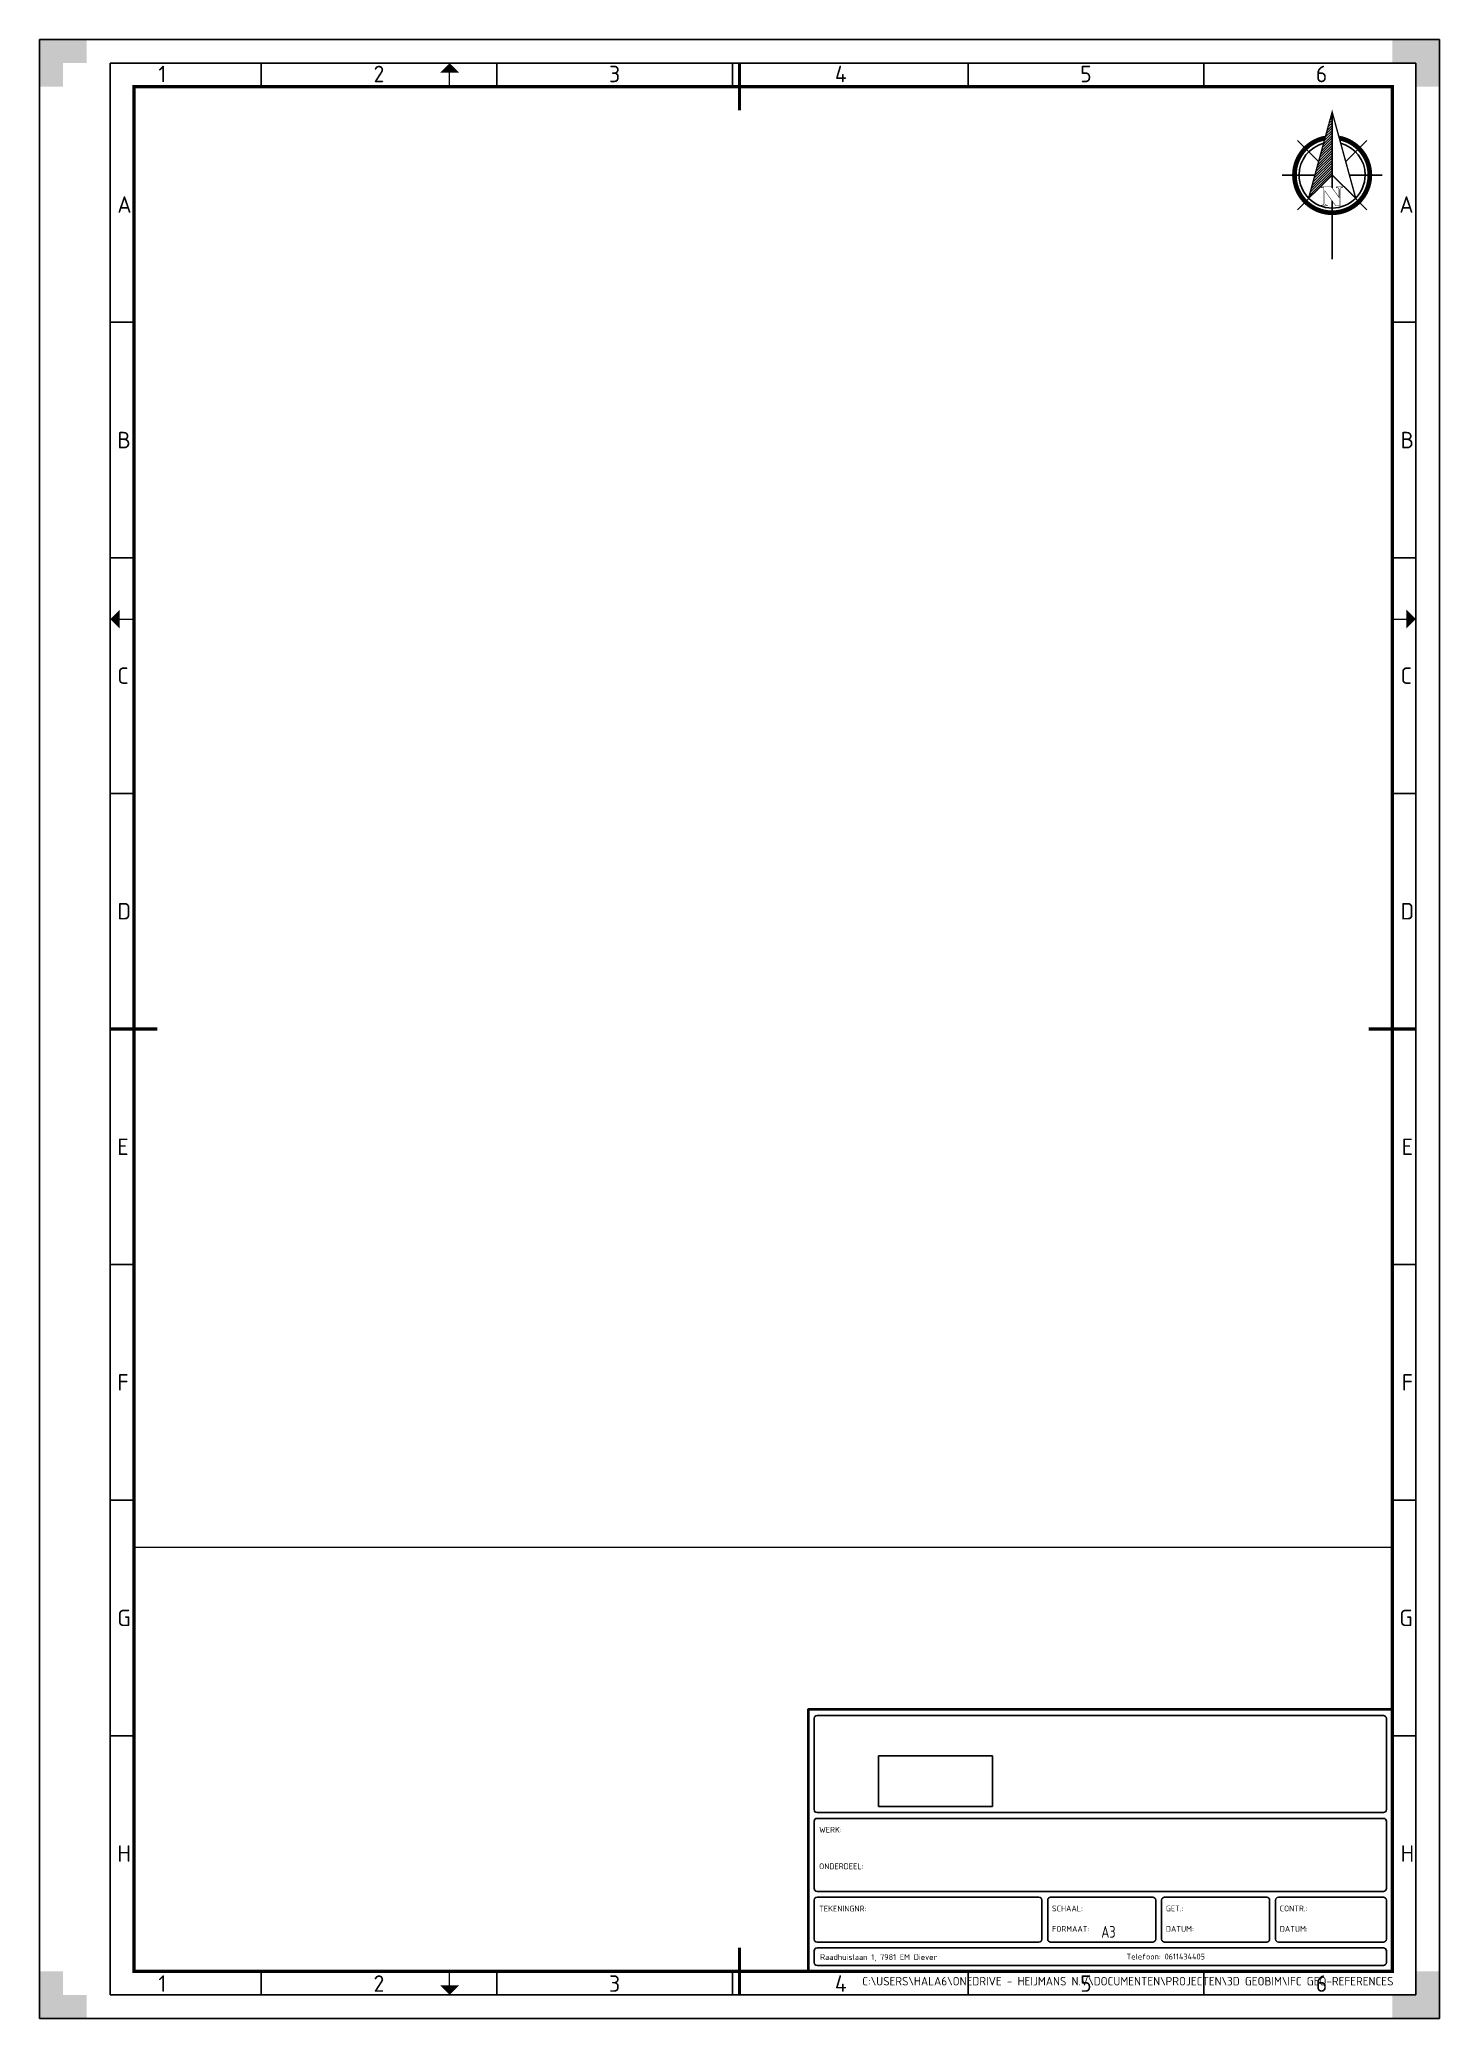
# Paper-space layout 'A3P' of a CAD drawing. Header units: metres, sheet in millimetres. Extents: x -7 to 290, y -5 to 415.
import ezdxf
from ezdxf.enums import TextEntityAlignment as Align

# ---------------------------------------------------------------- set-up
doc = ezdxf.new("R2010")
doc.units = ezdxf.units.M
doc.layers.get('0').update_dxf_attribs({"lineweight": 18})
for name, color, linetype in [('kader', 250, 'Continuous'), ('X-XX-AL-Tekenhoofd-lijnen', 7, 'Continuous'), ('X-XX-AL-Tekenhoofd-tekst', 7, 'Continuous'), ('X-XX-AL-Tekenhoofd-vlak', 7, 'Continuous')]:
    doc.layers.add(name, color=color, linetype=linetype)
for name, color, linetype, lineweight in [('X-XX-AL-TEKENBLAD-S', 7, 'Continuous', 25), ('X-XX-AL-TEKENBLAD_KADER-G', 7, 'Continuous', 25), ('X-XX-AL-TEKENBLAD_KADER_AFSNIJMARKERING-G', 7, 'Continuous', 25), ('X-XX-AL-TEKENBLAD_KADER_CENTERMARKERING-G', 7, 'Continuous', 25), ('X-XX-AL-TEKENBLAD_KADER_ROOSTERVERDELING-G', 7, 'Continuous', 25), ('X-XX-AL-TEKENBLAD_KADER_ROOSTERVERDELING-T35', 7, 'Continuous', 35), ('X-XX-AL-TEKENBLAD_KADER_VOUWMERK-G', 7, 'Continuous', 18), ('X-XX-AL-TEKENBLAD_TITELBLOK-T', 7, 'Continuous', 25)]:
    doc.layers.add(name, color=color, linetype=linetype, lineweight=lineweight)
doc.layers.add('X-XX-AL-vports', color=7, linetype='Continuous', true_color=0x222222, plot=False)
doc.styles.add('arial', font='NLCS-ISO.ttf')
doc.styles.add('isocp', font='NLCS-ISO.ttf', dxfattribs={"width": 0.8})
doc.styles.add('NLCS-ISO', font='NLCS-ISO.ttf')
doc.styles.add('Verdana', font='NLCS-ISO.ttf')
picture_1 = doc.add_image_def('image1.png', size_in_pixel=(400, 178))

# ---------------------------------------------------------------- blocks, each defined once
blk = doc.blocks.new('*X2')
at = {"color": 0}
for p, q in [((146.55, -412.41), (147.62, -411.35)), ((146.75, -411.68), (147.62, -410.82)), ((146.95, -410.95), (147.62, -410.29)), ((147.15, -410.22), (147.62, -409.76)), ((147.35, -409.49), (147.62, -409.23)), ((147.55, -408.76), (147.62, -408.7)), ((144.96, -418.25), (147.62, -415.59)), ((145.16, -417.52), (147.62, -415.06)), ((145.36, -416.79), (147.62, -414.53)), ((145.56, -416.06), (147.62, -414)), ((145.76, -415.33), (147.62, -413.47)), ((145.96, -414.6), (147.62, -412.94)), ((146.16, -413.87), (147.62, -412.41)), ((146.36, -413.14), (147.62, -411.88)), ((143.36, -424.09), (147.62, -419.83)), ((143.56, -423.36), (147.62, -419.3)), ((143.76, -422.63), (147.62, -418.77)), ((143.96, -421.9), (147.62, -418.24)), ((144.16, -421.17), (147.62, -417.71)), ((144.36, -420.44), (147.62, -417.18)), ((144.56, -419.71), (147.62, -416.65)), ((144.76, -418.98), (147.62, -416.12)), ((142.76, -426.28), (147.62, -421.42)), ((142.96, -425.55), (147.62, -420.89)), ((143.16, -424.82), (147.62, -420.36))]:
    blk.add_line(p, q, dxfattribs=at)
blk = doc.blocks.new('Npijl12')
for p, q in [((0, 31.2), (0, 15.11)), ((-2.87, 20.7), (-7.37, 25.19)), ((2.87, 20.7), (7.37, 25.19)), ((-3.66, 17.83), (-10.62, 17.83)), ((3.66, 17.83), (10.62, 17.83)), ((-2.87, 14.95), (-7.37, 10.46)), ((2.87, 14.95), (7.37, 10.46)), ((0, 12.33), (0, 0))]:
    blk.add_line(p, q)
for points, const_width in [([(-5.01, 12.87), (0, 31.2), (5, 12.93), (0, 17.83), (-5.01, 12.87)], 0.3), ([(-1.55, 11.89), (-1.55, 11.83), (-1.54, 11.76), (-1.53, 11.7), (-1.52, 11.65), (-1.51, 11.61), (-1.49, 11.57), (-1.47, 11.54), (-1.45, 11.52), (-1.42, 11.51), (-1.39, 11.5), (-1.34, 11.48), (-1.29, 11.47), (-1.23, 11.46), (-1.16, 11.45), (-1.08, 11.44), (-1, 11.44), (-1, 11.29), (-2.34, 11.29), (-2.34, 11.44), (-2.3, 11.44), (-2.23, 11.44), (-2.16, 11.45), (-2.09, 11.46), (-2.04, 11.47), (-1.99, 11.48), (-1.95, 11.5), (-1.91, 11.51), (-1.88, 11.52), (-1.86, 11.54), (-1.83, 11.57), (-1.81, 11.61), (-1.8, 11.65), (-1.78, 11.7), (-1.77, 11.75), (-1.76, 11.82), (-1.76, 11.88), (-1.76, 15.16), (-2.34, 15.16), (-2.34, 15.32), (-0.16, 15.32), (1.44, 13.12), (1.44, 14.69), (1.44, 14.76), (1.43, 14.82), (1.42, 14.88), (1.41, 14.93), (1.4, 14.98), (1.38, 15.02), (1.36, 15.04), (1.34, 15.06), (1.31, 15.09), (1.27, 15.11), (1.22, 15.12), (1.17, 15.14), (1.11, 15.15), (1.04, 15.16), (0.97, 15.16), (0.89, 15.16), (0.87, 15.16), (0.87, 15.32), (2.21, 15.32), (2.21, 15.16), (2.17, 15.16), (2.09, 15.16), (2.03, 15.16), (1.97, 15.15), (1.91, 15.14), (1.86, 15.13), (1.82, 15.11), (1.78, 15.1), (1.76, 15.08), (1.74, 15.05), (1.72, 15.02), (1.7, 14.98), (1.68, 14.94), (1.67, 14.89), (1.66, 14.82), (1.66, 14.76), (1.66, 14.69), (1.66, 11.29), (0.75, 11.29), (-1.55, 14.49), (-1.55, 11.89), (-1.55, 11.89)], 0.1)]:
    blk.add_lwpolyline(points, dxfattribs=dict(const_width=const_width))
at = {"const_width": 1}
for points in [[(-8, 17.83, 1), (8, 17.83, 0.359415), (1.52, 25.68, 1)], [(-1.52, 25.68, 0.359415), (-8, 17.83, 1)]]:
    blk.add_lwpolyline(points, format="xyb", dxfattribs=at)
for start, end in [(105.027, 180), (0, 74.973), (180, 0)]:
    blk.add_arc((0, 17.83), 7, start, end)
blk.add_blockref('*X2', (-147.62, 439.72))
blk = doc.blocks.new('SAL-TEKENBLAD_A3_420X297-SO')
at = {"layer": 'X-XX-AL-TEKENBLAD_KADER_AFSNIJMARKERING-G'}
for points in [[(10, 420), (0, 420), (0, 410), (5, 410), (5, 415), (10, 415)], [(297, 410), (297, 420), (287, 420), (287, 415), (292, 415), (292, 410)], [(0, 10), (0, 0), (10, 0), (10, 5), (5, 5), (5, 10)], [(287, 0), (297, 0), (297, 10), (292, 10), (292, 5), (287, 5)]]:
    blk.add_hatch(color=256, dxfattribs=at).paths.add_polyline_path(points)
at = {"layer": 'X-XX-AL-TEKENBLAD_KADER_VOUWMERK-G'}
for points in [[(89, 413), (87, 415), (85, 413)], [(17, 299), (15, 297), (17, 295)], [(290, 295), (292, 297), (290, 299)], [(85, 7), (87, 5), (89, 7)]]:
    blk.add_hatch(color=256, dxfattribs=at).paths.add_polyline_path(points)
at = {"flags": 128}
blk.add_lwpolyline([(0, 0), (297, 0), (297, 420), (0, 420)], close=True, dxfattribs=at)
at = {"layer": 'X-XX-AL-TEKENBLAD_KADER-G'}
for p, q in [((297, 420), (0, 420)), ((0, 420), (0, 0)), ((297, 0), (297, 420)), ((0, 0), (297, 0))]:
    blk.add_line(p, q, dxfattribs=at)
at = {"layer": 'X-XX-AL-TEKENBLAD_KADER-G', "const_width": 0.7, "flags": 128}
blk.add_lwpolyline([(20, 10), (287, 10), (287, 410), (20, 410)], close=True, dxfattribs=at)
at = {"layer": 'X-XX-AL-TEKENBLAD_KADER_CENTERMARKERING-G', "const_width": 0.7, "flags": 128}
for points in [[(148.5, 415), (148.5, 405)], [(15, 210), (25, 210)], [(292, 210), (282, 210)], [(148.5, 5), (148.5, 15)]]:
    blk.add_lwpolyline(points, dxfattribs=at)
at = {"layer": 'X-XX-AL-TEKENBLAD_KADER_ROOSTERVERDELING-G'}
for p, q in [((292, 415), (15, 415)), ((15, 415), (15, 5)), ((47, 410), (47, 415)), ((97, 410), (97, 415)), ((147, 410), (147, 415)), ((197, 410), (197, 415)), ((247, 410), (247, 415)), ((292, 5), (292, 415)), ((15, 360), (20, 360)), ((292, 360), (287, 360)), ((15, 310), (20, 310)), ((292, 310), (287, 310)), ((15, 260), (20, 260)), ((292, 260), (287, 260)), ((15, 160), (20, 160)), ((292, 160), (287, 160)), ((15, 110), (20, 110)), ((292, 110), (287, 110)), ((15, 60), (20, 60)), ((292, 60), (287, 60)), ((47, 10), (47, 5)), ((97, 10), (97, 5)), ((147, 10), (147, 5)), ((197, 10), (197, 5)), ((247, 10), (247, 5)), ((15, 5), (292, 5))]:
    blk.add_line(p, q, dxfattribs=at)
at = {"layer": 'X-XX-AL-TEKENBLAD_KADER_VOUWMERK-G'}
for p, q in [((87, 410), (87, 415)), ((15, 297), (20, 297)), ((287, 297), (292, 297)), ((87, 5), (87, 10))]:
    blk.add_line(p, q, dxfattribs=at)
at = {"layer": 'X-XX-AL-TEKENBLAD_KADER_ROOSTERVERDELING-T35', "lineweight": 35, "style": 'NLCS-ISO'}
for s, p in [('1', (26.04, 409.9)), ('2', (72, 409.9)), ('3', (122, 409.9)), ('4', (170, 409.9)), ('5', (222, 409.9)), ('6', (272, 409.9)), ('1', (26.04, 4.6)), ('2', (72, 4.6)), ('3', (122, 4.6)), ('4', (170, 4.6)), ('5', (222, 4.6)), ('6', (272, 4.6))]:
    blk.add_text(s, height=3.5, dxfattribs=at).set_placement(p, align=Align.BOTTOM_CENTER)
for s, p in [('A', (16.5, 385)), ('A', (288.5, 385)), ('B', (16.5, 335)), ('B', (288.75, 335)), ('C', (16.5, 285)), ('C', (288.75, 285)), ('D', (16.5, 235)), ('D', (288.75, 235)), ('E', (16.5, 185)), ('E', (289, 185)), ('F', (16.5, 135)), ('F', (289, 135)), ('G', (16.5, 85)), ('G', (288.5, 85)), ('H', (16.5, 35)), ('H', (288.75, 35))]:
    blk.add_text(s, height=3.5, dxfattribs=at).set_placement(p, align=Align.MIDDLE_LEFT)
blk = doc.blocks.new('new kader A4')
at = {"layer": 'X-XX-AL-Tekenhoofd-lijnen', "lineweight": 25}
for p, q in [((-198, 51.4), (-198, 28.4)), ((-3, 52.4), (-197, 52.4)), ((-2, 51.4), (-2, 28.4)), ((-197, 27.4), (-3, 27.4)), ((-198, 24.4), (-198, 11)), ((-184, 25.4), (-197, 25.4)), ((-121, 25.4), (-184, 25.4)), ((-120, 11), (-120, 24.4)), ((-118, 24.4), (-118, 11)), ((-104.5, 25.4), (-117, 25.4)), ((-82, 25.4), (-104.5, 25.4)), ((-81, 11), (-81, 24.4)), ((-79, 24.4), (-79, 11)), ((-65.5, 25.4), (-78, 25.4)), ((-43, 25.4), (-65.5, 25.4)), ((-42, 24.4), (-42, 11)), ((-40, 24.4), (-40, 11)), ((-26, 25.4), (-39, 25.4)), ((-3, 25.4), (-26, 25.4)), ((-2, 11), (-2, 24.4)), ((-197, 10), (-121, 10)), ((-117, 10), (-104.5, 10)), ((-104.5, 10), (-82, 10)), ((-78, 10), (-65.5, 10)), ((-65.5, 10), (-43, 10)), ((-39, 10), (-26, 10)), ((-26, 10), (-3, 10))]:
    blk.add_line(p, q, dxfattribs=at)
at = {"layer": 'X-XX-AL-Tekenhoofd-lijnen', "color": 7, "linetype": 'Continuous', "lineweight": 25}
blk.add_line((-200, 0), (0, 0), dxfattribs=at)
at = {"layer": 'X-XX-AL-Tekenhoofd-lijnen', "lineweight": 40}
blk.add_lwpolyline([(0, 89.64), (-200, 89.64), (-200, 0), (0, 0)], close=True, dxfattribs=at)
at = {"layer": 'X-XX-AL-Tekenhoofd-lijnen', "lineweight": 25}
blk.add_lwpolyline([(-197, 54.4), (-3, 54.4, 0.414214), (-2, 55.4), (-2, 86.64, 0.414214), (-3, 87.64), (-197, 87.64, 0.414214), (-198, 86.64), (-198, 55.4, 0.414214)], format="xyb", close=True, dxfattribs=at)
for points in [[(-100, 2), (-197, 2, -0.414214), (-198, 3), (-198, 7, -0.414214), (-197, 8), (-100, 8)], [(-100, 2), (-3, 2, 0.414214), (-2, 3), (-2, 7, 0.414214), (-3, 8), (-100, 8)]]:
    blk.add_lwpolyline(points, format="xyb", dxfattribs=at)
for centre, start, end in [((-197, 51.4), 90, 180), ((-3, 51.4), 359.99993, 90), ((-197, 28.4), 180, 270), ((-3, 28.4), 270, 359.99993), ((-197, 24.4), 90, 180), ((-121, 24.4), 0, 90), ((-117, 24.4), 90, 180), ((-82, 24.4), 0, 90), ((-78, 24.4), 90, 180), ((-43, 24.4), 0, 90), ((-39, 24.4), 90, 180), ((-3, 24.4), 0, 90), ((-197, 11), 180, 270), ((-121, 11), 270, 0), ((-117, 11), 180, 270), ((-82, 11), 270, 0), ((-78, 11), 180, 270), ((-43, 11), 270, 0), ((-39, 11), 180, 270), ((-3, 11), 270, 0)]:
    blk.add_arc(centre, 1, start, end, dxfattribs=at)
at = {"style": 'Verdana'}
for tag, p, height in [('WERK', (-176.2, 43.45), 7), ('ONDERDEEL', (-176.19, 30.53), 7), ('SCHAAL', (-99.65, 18.53), 4), ('NAAM', (-77.54, 20.53), 4), ('CONTR', (-23.65, 18.53), 4), ('TEKENINGNR', (-194.56, 11.63), 4), ('FORMAAT', (-99.65, 11.53), 4), ('DATUM', (-65.12, 12.53), 4), ('DATUMCONTR', (-28.49, 12.53), 4)]:
    blk.add_attdef(tag, p, '', height=height, dxfattribs=at)
at = {"layer": 'X-XX-AL-Tekenhoofd-tekst', "linetype": 'Continuous', "style": 'isocp'}
for s, p in [('WERK:', (-196.28, 47.49)), ('ONDERDEEL:', (-196.28, 34.99)), ('TEKENINGNR:', (-196.28, 20.49)), ('SCHAAL:', (-116.54, 20.53)), ('GET.:', (-77.54, 20.53)), ('CONTR.:', (-38.54, 20.53)), ('FORMAAT:', (-116.54, 13.53)), ('DATUM:', (-77.54, 13.53)), ('DATUM:', (-38.54, 13.53)), ('Raadhuislaan 1, 7981 EM Diever', (-195.93, 3.87)), (' Telefoon: 0611434405', (-92.31, 4.05))]:
    blk.add_text(s, height=2, rotation=359.99999, dxfattribs=at).set_placement(p)
image = blk.add_image(picture_1, insert=(-175.95, 56.46), size_in_units=(39, 17.36))
image.dxf.flags = 7

psp = doc.layouts.new('A3P')

# ---------------------------------------------------------------- block references
at = {"layer": 'kader'}
psp.add_blockref('Npijl12', (267.5, 368.35), dxfattribs=at)
at = {"layer": 'X-XX-AL-TEKENBLAD-S'}
psp.add_blockref('SAL-TEKENBLAD_A3_420X297-SO', (-6.74, -5.07), dxfattribs=at)
at = {"layer": 'X-XX-AL-Tekenhoofd-vlak'}
ref = psp.add_blockref('new kader A4', (280.26, 4.93), dxfattribs=dict(at, xscale=0.6195512263498296, yscale=0.6195512263498296, zscale=0.6195512263498296))
ref.add_attrib('FORMAAT', 'A3', (218.52, 12.08), dxfattribs={"layer": '0', "height": 2.478, "style": 'isocp', "width": 0.8})

# ---------------------------------------------------------------- texts
at = {"layer": 'X-XX-AL-TEKENBLAD_TITELBLOK-T', "insert": (280.51, 2.83), "char_height": 1.8, "attachment_point": 6, "style": 'arial'}
psp.add_mtext('C:\\\\USERS\\\\HALA6\\\\ONEDRIVE - HEIJMANS N.V\\\\DOCUMENTEN\\\\PROJECTEN\\\\3D GEOBIM\\\\IFC GEO-REFERENCES', dxfattribs=at)

# ---------------------------------------------------------------- viewports
at = {"layer": 'X-XX-AL-vports'}
psp.add_viewport(center=(146.76, 249.93), size=(267, 310), view_center_point=(6, 4.5), view_height=14.2206, dxfattribs=at)

doc.saveas('drawing.dxf')
